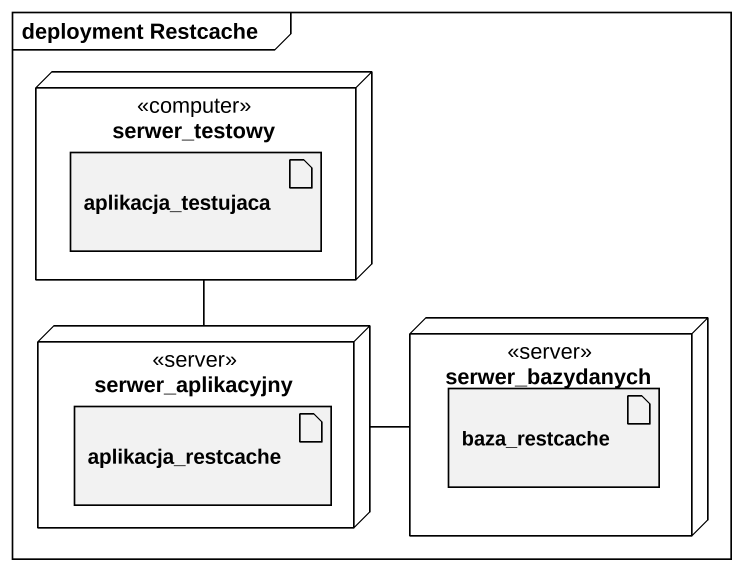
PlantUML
@startuml
mainframe deployment Restcache
node serwer_testowy <<computer>> {
  artifact aplikacja_testujaca
}
node serwer_aplikacyjny <<server>> {
  artifact aplikacja_restcache
}
node serwer_bazydanych <<server>> {
  artifact baza_restcache
}
serwer_testowy -- serwer_aplikacyjny
serwer_aplikacyjny -right- serwer_bazydanych
@enduml
